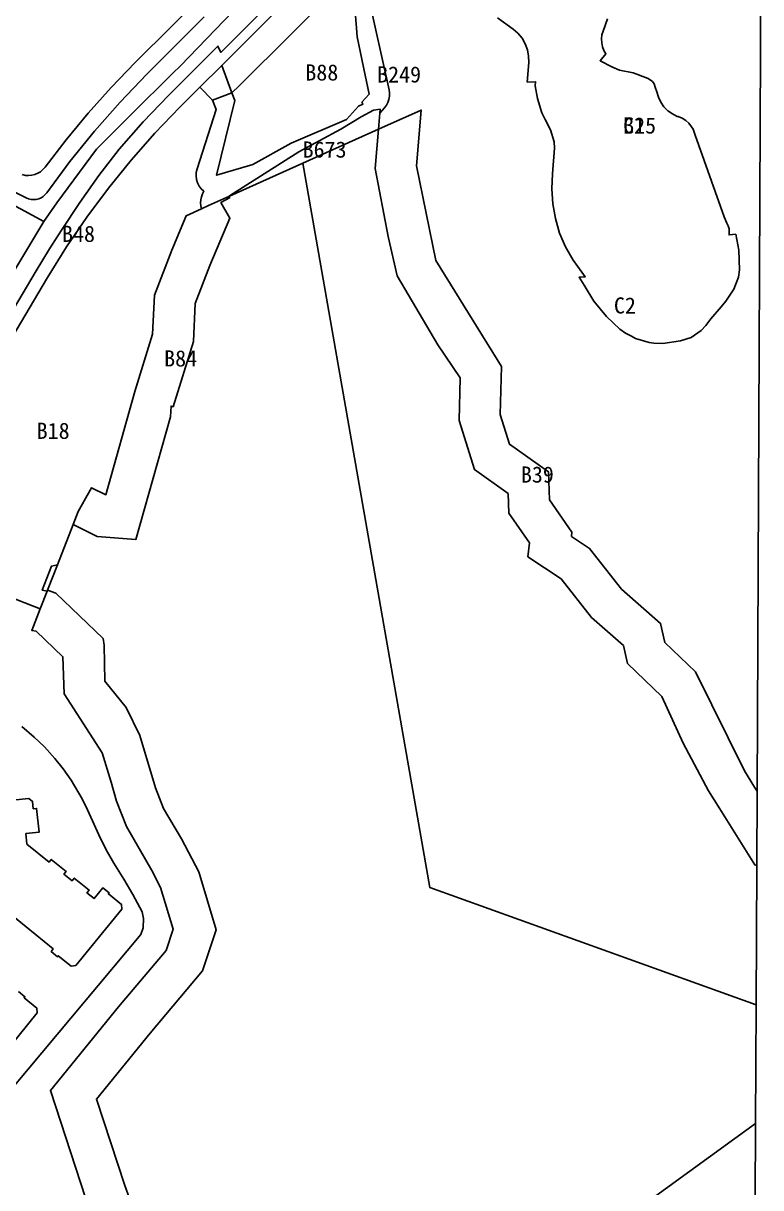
# Model space of a CAD drawing. Header units: metres. Extents: x 446275 to 447851, y 3131842 to 3133549.
# Drawn here: x 447575.3 to 447849.1, y 3132719 to 3133151.6 of the extents above; entities that cross this region are included whole.
import ezdxf

# ---------------------------------------------------------------- set-up
doc = ezdxf.new("R2010")
doc.units = ezdxf.units.M
for name, color, linetype in [('00_계획선-도로', 7, 'Continuous'), ('00_계획선-획지명', 7, 'Continuous'), ('00_계획선-획지선', 7, 'Continuous')]:
    doc.layers.add(name, color=color, linetype=linetype)

msp = doc.modelspace()

# ---------------------------------------------------------------- linework, layer by layer
at = {"layer": '00_계획선-도로'}
for points in [[(447692.81, 3133197.26), (447688.76, 3133193.11), (447633.72, 3133135.85), (447630.89, 3133133.06), (447615.36, 3133117.74), (447602.55, 3133104.81), (447587.75, 3133084.94), (447583, 3133077.98)], [(447583, 3133077.98), (447574.31, 3133082.69), (447570.04, 3133084.93), (447515.76, 3133113.38), (447505.5, 3133117.82), (447494.57, 3133121.96), (447482.92, 3133125.98), (447471.81, 3133129.23), (447459.64, 3133132.09), (447446.4, 3133134.48), (447434.97, 3133136.26), (447423.4, 3133137.49), (447411.47, 3133138.14), (447396.95, 3133138.39), (447385.03, 3133138.04), (447372.55, 3133137.32), (447361.03, 3133136.05), (447349.23, 3133134.64), (447337.37, 3133132.6), (447324.76, 3133130.01), (447314.18, 3133127.55), (447267.48, 3133115.44), (447260.48, 3133113.62)], [(447583, 3133077.98), (447520.17, 3132973.47), (447503.09, 3132945.83), (447476.4, 3132905.23), (447472.49, 3132899.27)], [(447574.75, 3132890.32), (447579.31, 3132886.38), (447583.14, 3132882.77), (447587.08, 3132878.48), (447590.19, 3132874.62), (447593.04, 3132870.45), (447597.16, 3132863.46), (447599.17, 3132859.41), (447601.08, 3132855.33), (447603.43, 3132850.08), (447606.08, 3132844.59), (447608.96, 3132839.55), (447612.65, 3132833.7), (447616.02, 3132827.94), (447619.43, 3132821.47), (447619.94, 3132819.03), (447619.84, 3132815.63), (447618.95, 3132813.06), (447572.08, 3132756.95)]]:
    msp.add_lwpolyline(points, dxfattribs=at)
at = {"layer": '00_계획선-획지선'}
for points in [[(447534.19, 3132982.15), (447580.1, 3133059.61), (447585.08, 3133067.8), (447586.18, 3133069.54), (447587.3, 3133071.27), (447588.43, 3133072.99), (447589.57, 3133074.7), (447596.29, 3133085.03), (447603.4, 3133095.11), (447610.89, 3133104.9), (447619.84, 3133115.02), (447629.2, 3133124.77), (447647.58, 3133143.13), (447648.67, 3133140.77), (447655.46, 3133147.55), (447690.13, 3133182.17)], [(447691.13, 3133178.01), (447656.59, 3133143.51), (447649.01, 3133135.94), (447640.9, 3133127.84), (447633.5, 3133120.46), (447624.22, 3133110.79), (447615.35, 3133100.74), (447606.91, 3133090.34), (447598.91, 3133079.58), (447591.37, 3133068.51), (447584.3, 3133057.12), (447538.39, 3132979.66)], [(447700.83, 3133173.61), (447711.17, 3133126.91), (447711.33, 3133125.73), (447711.31, 3133124.53), (447711.1, 3133123.35), (447710.71, 3133122.22), (447710.14, 3133121.16), (447709.42, 3133120.2), (447707.69, 3133118.26), (447707.81, 3133119.73), (447705.41, 3133119.35), (447700.77, 3133116.81), (447693.21, 3133112.31), (447677.58, 3133103.82), (447651.88, 3133087.52), (447651.88, 3133087.37), (447644.14, 3133083.89), (447641.47, 3133082.69), (447641.21, 3133083.79), (447641.12, 3133084.92), (447641.19, 3133086.05), (447641.43, 3133087.15), (447641.83, 3133088.21), (447642.38, 3133089.2), (447641.42, 3133090.1), (447640.62, 3133091.16), (447640.02, 3133092.34), (447639.63, 3133093.6), (447639.47, 3133094.92), (447639.54, 3133096.24), (447639.83, 3133097.53), (447646.94, 3133119.55), (447645.63, 3133123.1), (447652.78, 3133125.74), (447653.84, 3133122.87), (447647.08, 3133095.17), (447660.54, 3133099.12), (447674.77, 3133107.07), (447695.36, 3133115.87), (447699.78, 3133120.83), (447701.41, 3133121.62), (447701.05, 3133122.26), (447703.73, 3133125.27), (447702.25, 3133132.3), (447699.25, 3133146.62), (447697.87, 3133164.21)], [(447849.11, 3133169.01), (447847.78, 3132866.35), (447846.86, 3132867.82), (447846.86, 3132867.82), (447843.07, 3132873.87), (447824.94, 3132910.68), (447813.55, 3132921.58), (447811.96, 3132928.64), (447797.44, 3132941.36), (447785.56, 3132956.53), (447778.87, 3132960.96), (447779.05, 3132962.54), (447770.7, 3132974.63), (447770.29, 3132985.01), (447755.89, 3132995.25), (447752.43, 3133006.27), (447752.82, 3133024.11), (447728.51, 3133063.47), (447721.35, 3133098.62), (447723.07, 3133119.36), (447707.19, 3133112.23), (447707.69, 3133118.26), (447709.42, 3133120.2), (447710.14, 3133121.16), (447710.71, 3133122.22), (447711.1, 3133123.35), (447711.31, 3133124.53), (447711.33, 3133125.73), (447711.17, 3133126.91), (447700.83, 3133173.61)], [(447644.18, 3133164.28), (447616.92, 3133137.06), (447608.01, 3133127.81), (447599.44, 3133118.24), (447591.24, 3133108.35), (447583.41, 3133098.16), (447582.63, 3133097.26), (447581.73, 3133096.49), (447580.72, 3133095.88), (447579.62, 3133095.42), (447578.47, 3133095.14), (447577.29, 3133095.04), (447576.11, 3133095.13), (447574.95, 3133095.4)], [(447574.95, 3133095.4), (447576.11, 3133095.13), (447577.29, 3133095.04), (447578.47, 3133095.14), (447579.62, 3133095.42), (447580.72, 3133095.88), (447581.73, 3133096.49), (447582.63, 3133097.26), (447583.41, 3133098.16), (447591.24, 3133108.35), (447599.44, 3133118.24), (447608.01, 3133127.81), (447616.92, 3133137.06), (447644.18, 3133164.28)], [(447642.52, 3133154), (447621.23, 3133132.75), (447611.24, 3133122.34), (447601.71, 3133111.51), (447592.65, 3133100.28), (447584.07, 3133088.68), (447583.46, 3133087.95), (447582.74, 3133087.31), (447581.93, 3133086.8), (447581.04, 3133086.43), (447580.11, 3133086.19), (447579.16, 3133086.11), (447578.2, 3133086.18), (447577.26, 3133086.39), (447576.37, 3133086.75), (447566.72, 3133091.58)], [(447792.21, 3133153.26), (447790.57, 3133148.71), (447790.18, 3133147.28), (447790.02, 3133145.81), (447790.09, 3133144.34), (447790.39, 3133142.89), (447790.91, 3133141.51), (447791.64, 3133140.23), (447789.46, 3133137.68), (447793.79, 3133135.39), (447796.71, 3133134.23), (447801.71, 3133133.22), (447807.3, 3133131.16), (447808.88, 3133130), (447809.6, 3133129.08), (447809.96, 3133127.86), (447810.55, 3133126.09), (447811.12, 3133124.12), (447812.01, 3133122.27), (447813.2, 3133120.59), (447814.64, 3133119.13), (447816.31, 3133117.94), (447818.15, 3133117.03), (447818.46, 3133116.94), (447819.93, 3133116.34), (447821.27, 3133115.51), (447822.45, 3133114.45), (447823.43, 3133113.21), (447823.99, 3133112.23), (447824.43, 3133111.19), (447824.74, 3133110.1), (447835.5, 3133079.68), (447836.58, 3133077.42), (447837.05, 3133076.38), (447837.35, 3133075.28), (447837.46, 3133074.14), (447837.39, 3133073.01), (447839.83, 3133073.23), (447840.94, 3133067.35), (447841.3, 3133059.99), (447840.91, 3133057.32), (447839.1, 3133052.84), (447838.12, 3133051.34), (447836.2, 3133048.42), (447834.38, 3133046.3), (447830.58, 3133041.84), (447828.79, 3133039.3), (447826.96, 3133037.44), (447823.32, 3133034.85), (447819.28, 3133033.67), (447812.75, 3133032.63), (447809.45, 3133032.72), (447807.65, 3133032.99), (447802.59, 3133034.54), (447801.17, 3133035.4), (447798.97, 3133036.48), (447796.75, 3133037.99), (447791.85, 3133042.66), (447787.2, 3133048.35), (447783.6, 3133054.28), (447781.71, 3133057.25), (447783.95, 3133057.44), (447782.73, 3133059.15), (447779.43, 3133063.66), (447776.67, 3133068.53), (447774.47, 3133073.67), (447772.87, 3133079.04), (447771.9, 3133084.54), (447771.55, 3133090.13), (447771.84, 3133095.72), (447772.6, 3133105.19), (447772.43, 3133107.56), (447771.01, 3133112.02), (447769.03, 3133115.86), (447767.83, 3133118.3), (447766.24, 3133123.73), (447765.42, 3133128.36), (447765.42, 3133128.36), (447765.52, 3133129.91), (447762.44, 3133129.78), (447762.97, 3133136.99), (447762.94, 3133139.38), (447762.51, 3133141.74), (447761.68, 3133143.99), (447760.49, 3133146.06), (447758.96, 3133147.91), (447757.15, 3133149.47), (447751.44, 3133153.58)], [(447792.21, 3133153.26), (447790.57, 3133148.71), (447790.18, 3133147.28), (447790.02, 3133145.81), (447790.09, 3133144.34), (447790.39, 3133142.89), (447790.91, 3133141.51), (447791.64, 3133140.23), (447789.46, 3133137.68), (447793.79, 3133135.39), (447796.71, 3133134.23), (447801.71, 3133133.22), (447807.3, 3133131.16), (447808.88, 3133130), (447809.6, 3133129.08), (447809.96, 3133127.86), (447810.55, 3133126.09), (447811.12, 3133124.12), (447812.01, 3133122.27), (447813.2, 3133120.59), (447814.64, 3133119.13), (447816.31, 3133117.94), (447818.15, 3133117.03), (447818.46, 3133116.94), (447819.93, 3133116.34), (447821.27, 3133115.51), (447822.45, 3133114.45), (447823.43, 3133113.21), (447823.99, 3133112.23), (447824.43, 3133111.19), (447824.74, 3133110.1), (447835.5, 3133079.68), (447836.58, 3133077.42), (447837.05, 3133076.38), (447837.35, 3133075.28), (447837.46, 3133074.14), (447837.39, 3133073.01), (447839.83, 3133073.23), (447840.94, 3133067.35), (447841.3, 3133059.99), (447840.91, 3133057.32), (447839.1, 3133052.84), (447838.12, 3133051.34), (447836.2, 3133048.42), (447834.38, 3133046.3), (447830.58, 3133041.84), (447828.79, 3133039.3), (447826.96, 3133037.44), (447823.32, 3133034.85), (447819.28, 3133033.67), (447812.75, 3133032.63), (447809.45, 3133032.72), (447807.65, 3133032.99), (447802.59, 3133034.54), (447801.17, 3133035.4), (447798.97, 3133036.48), (447796.75, 3133037.99), (447791.85, 3133042.66), (447787.2, 3133048.35), (447783.6, 3133054.28), (447781.71, 3133057.25), (447783.95, 3133057.44), (447782.73, 3133059.15), (447779.43, 3133063.66), (447776.67, 3133068.53), (447774.47, 3133073.67), (447772.87, 3133079.04), (447771.9, 3133084.54), (447771.55, 3133090.13), (447771.84, 3133095.72), (447772.6, 3133105.19), (447772.43, 3133107.56), (447771.01, 3133112.02), (447769.03, 3133115.86), (447767.83, 3133118.3), (447766.24, 3133123.73), (447765.42, 3133128.36), (447765.52, 3133129.91), (447762.44, 3133129.78), (447762.97, 3133136.99), (447762.94, 3133139.38), (447762.94, 3133139.38), (447762.51, 3133141.74), (447761.68, 3133143.99), (447760.49, 3133146.06), (447758.96, 3133147.91), (447757.15, 3133149.47), (447751.44, 3133153.58)], [(447538.39, 3132979.66), (447584.3, 3133057.12), (447591.37, 3133068.51), (447598.91, 3133079.58), (447606.91, 3133090.34), (447615.35, 3133100.74), (447624.22, 3133110.79), (447633.5, 3133120.46), (447640.9, 3133127.84), (447645.63, 3133123.1), (447646.94, 3133119.55), (447639.83, 3133097.53), (447639.54, 3133096.24), (447639.47, 3133094.92), (447639.63, 3133093.6), (447640.02, 3133092.34), (447640.62, 3133091.16), (447641.42, 3133090.1), (447642.38, 3133089.2), (447641.83, 3133088.21), (447641.43, 3133087.15), (447641.19, 3133086.05), (447641.12, 3133084.92), (447641.21, 3133083.79), (447641.47, 3133082.69), (447635.74, 3133080.12), (447630.43, 3133067.32), (447623.99, 3133050.61), (447623.36, 3133036.08), (447616.73, 3133014.8), (447605.93, 3132976.47), (447600.7, 3132979.09), (447595.75, 3132970.28), (447593.87, 3132965.47), (447588.01, 3132950.46), (447585.8, 3132949.95), (447582.34, 3132941.01), (447584.2, 3132940.68), (447581.64, 3132934.13), (447539.8, 3132950.44)], [(447618.99, 3132703.24), (447612.99, 3132719.82), (447602.47, 3132751.97), (447622.39, 3132776.46), (447641.89, 3132799.65), (447646.9, 3132814.86), (447640.45, 3132836.33), (447634.09, 3132848.64), (447627.41, 3132859.93), (447624.38, 3132867.56), (447618.64, 3132887.07), (447613.49, 3132897.45), (447605.59, 3132907.21), (447605.31, 3132920.62), (447605.02, 3132923.06), (447587.38, 3132939.86), (447584.32, 3132940.99), (447588.01, 3132950.46), (447593.87, 3132965.47), (447602.76, 3132961.01), (447617.07, 3132959.81), (447629.93, 3133005.46), (447630.18, 3133009.39), (447630.97, 3133009.14), (447638.49, 3133033.44), (447639.1, 3133047.46), (447644.58, 3133061.67), (447652.02, 3133079.26), (447648.71, 3133085), (447651.89, 3133086.73), (447651.88, 3133087.37), (447679.11, 3133099.61), (447726.3, 3132830.52), (447847.43, 3132787.03), (447847.24, 3132742.85), (447608.31, 3132569.39)], [(447539.8, 3132950.44), (447581.64, 3132934.13), (447578.49, 3132926.05), (447580.12, 3132925.74), (447590.01, 3132916.31), (447590.51, 3132902.46), (447604.67, 3132880.61), (447607.94, 3132869.7), (447609.94, 3132862.66), (447613.69, 3132853.2), (447623.02, 3132836.88), (447626.27, 3132830.59), (447630.93, 3132815.07), (447628.34, 3132807.21), (447610.69, 3132786.22), (447585.4, 3132755.13), (447598.59, 3132714.86)], [(447598.59, 3132714.86), (447585.4, 3132755.13), (447610.69, 3132786.22), (447628.34, 3132807.21), (447630.93, 3132815.07), (447626.27, 3132830.59), (447623.02, 3132836.88), (447613.69, 3132853.2), (447609.94, 3132862.66), (447607.94, 3132869.7), (447604.67, 3132880.61), (447590.51, 3132902.46), (447590.01, 3132916.31), (447580.12, 3132925.74), (447578.49, 3132926.05), (447581.64, 3132934.13), (447584.2, 3132940.68), (447584.32, 3132940.99), (447587.38, 3132939.86), (447605.02, 3132923.06), (447605.31, 3132920.62), (447605.59, 3132907.21), (447613.49, 3132897.45), (447618.64, 3132887.07), (447624.38, 3132867.56), (447627.41, 3132859.93), (447634.09, 3132848.64), (447640.45, 3132836.33), (447646.9, 3132814.86), (447641.89, 3132799.65), (447622.39, 3132776.46), (447602.47, 3132751.97), (447612.99, 3132719.82), (447618.99, 3132703.24)], [(447574.75, 3132890.32), (447579.31, 3132886.38), (447583.14, 3132882.77), (447587.08, 3132878.48), (447590.19, 3132874.62), (447593.04, 3132870.45), (447597.16, 3132863.46), (447599.17, 3132859.41), (447601.08, 3132855.33), (447603.43, 3132850.08), (447606.08, 3132844.59), (447608.96, 3132839.55), (447612.65, 3132833.7), (447616.02, 3132827.94), (447619.43, 3132821.47), (447619.94, 3132819.03), (447619.84, 3132815.63), (447618.95, 3132813.06), (447572.08, 3132756.95)], [(447571.33, 3132863.04), (447577.36, 3132863.66), (447578.76, 3132862.53), (447579.04, 3132859.8), (447579.04, 3132859.8), (447580.25, 3132859.92), (447581.16, 3132851.07), (447576.28, 3132850.57), (447576.68, 3132846.72), (447584.9, 3132840.03), (447585.71, 3132841.02), (447591.22, 3132836.54), (447590.41, 3132835.55), (447593.44, 3132833.09), (447594.24, 3132834.08), (447599.75, 3132829.6), (447598.94, 3132828.61), (447601.59, 3132826.46), (447604.88, 3132830.5), (447607.24, 3132828.58), (447606.93, 3132828.2), (447611.73, 3132824.29), (447611.91, 3132822.57), (447594.82, 3132801.55), (447593.06, 3132801.37), (447588.33, 3132805.22), (447588.04, 3132804.86), (447585.68, 3132806.79), (447586.47, 3132807.76), (447569.73, 3132821.37)], [(447573.55, 3132791.87), (447575.91, 3132789.95), (447575.62, 3132789.59), (447580.35, 3132785.75), (447580.53, 3132784.02), (447563.4, 3132762.96)]]:
    msp.add_lwpolyline(points, dxfattribs=at)
for points in [[(447656.59, 3133143.51), (447691.13, 3133178.01), (447693.22, 3133172.87), (447694.48, 3133167.29), (447655.46, 3133128.42), (447652.78, 3133125.74), (447649.01, 3133135.94), (447656.59, 3133143.51)], [(447703.73, 3133125.27), (447701.05, 3133122.26), (447701.41, 3133121.62), (447699.78, 3133120.83), (447695.36, 3133115.87), (447674.77, 3133107.07), (447660.54, 3133099.12), (447647.08, 3133095.17), (447653.84, 3133122.87), (447652.78, 3133125.74), (447655.46, 3133128.42), (447694.48, 3133167.29), (447695.86, 3133168.66), (447697.87, 3133164.21), (447699.25, 3133146.62), (447702.25, 3133132.3), (447703.73, 3133125.27)], [(447677.58, 3133103.82), (447693.21, 3133112.31), (447700.77, 3133116.81), (447705.41, 3133119.35), (447707.81, 3133119.73), (447707.69, 3133118.26), (447707.19, 3133112.23), (447679.11, 3133099.61), (447651.88, 3133087.37), (447651.88, 3133087.52), (447677.58, 3133103.82)], [(447846.96, 3132838.94), (447833.95, 3132859.74), (447829.75, 3132866.45), (447820.34, 3132884.14), (447812.46, 3132901.53), (447799.7, 3132913.75), (447798.19, 3132920.46), (447786.33, 3132930.84), (447775.09, 3132945.19), (447762.62, 3132953.45), (447763.24, 3132958.63), (447755.65, 3132969.62), (447755.36, 3132976.93), (447742.89, 3132985.8), (447737.15, 3133004.09), (447737.49, 3133019.94), (447729.29, 3133032.14), (447714.12, 3133057.77), (447710.8, 3133072.41), (447705.99, 3133097.71), (447707.19, 3133112.23), (447723.07, 3133119.36), (447721.35, 3133098.62), (447728.51, 3133063.47), (447752.82, 3133024.11), (447752.43, 3133006.27), (447755.89, 3132995.25), (447770.29, 3132985.01), (447770.7, 3132974.63), (447779.05, 3132962.54), (447778.87, 3132960.96), (447785.56, 3132956.53), (447797.44, 3132941.36), (447811.96, 3132928.64), (447813.55, 3132921.58), (447824.94, 3132910.68), (447843.07, 3132873.87), (447846.86, 3132867.82), (447847.78, 3132866.35), (447847.66, 3132838.69), (447846.96, 3132838.94)], [(447707.19, 3133112.23), (447705.99, 3133097.71), (447710.8, 3133072.41), (447714.12, 3133057.77), (447729.29, 3133032.14), (447737.49, 3133019.94), (447737.15, 3133004.09), (447742.89, 3132985.8), (447755.36, 3132976.93), (447755.65, 3132969.62), (447763.24, 3132958.63), (447762.62, 3132953.45), (447775.09, 3132945.19), (447786.33, 3132930.84), (447798.19, 3132920.46), (447799.7, 3132913.75), (447812.46, 3132901.53), (447820.34, 3132884.14), (447829.75, 3132866.45), (447833.95, 3132859.74), (447846.96, 3132838.94), (447847.66, 3132838.69), (447847.43, 3132787.03), (447726.3, 3132830.52), (447679.11, 3133099.61), (447707.19, 3133112.23)], [(447639.1, 3133047.46), (447638.49, 3133033.44), (447630.97, 3133009.14), (447630.18, 3133009.39), (447629.93, 3133005.46), (447617.07, 3132959.81), (447602.76, 3132961.01), (447593.87, 3132965.47), (447595.75, 3132970.28), (447600.7, 3132979.09), (447605.93, 3132976.47), (447616.73, 3133014.8), (447623.36, 3133036.08), (447623.99, 3133050.61), (447630.43, 3133067.32), (447635.74, 3133080.12), (447641.47, 3133082.69), (447644.14, 3133083.89), (447651.88, 3133087.37), (447651.89, 3133086.73), (447648.71, 3133085), (447652.02, 3133079.26), (447644.58, 3133061.67), (447639.1, 3133047.46)], [(447758.46, 3132571.13), (447608.31, 3132569.39), (447847.24, 3132742.85), (447846.48, 3132572.1), (447758.46, 3132571.13)]]:
    msp.add_lwpolyline(points, close=True, dxfattribs=at)

# ---------------------------------------------------------------- texts
at = {"layer": '00_계획선-획지명'}
for s, p in [('B88', (447680.04, 3133130.36)), ('B249', (447706.69, 3133129.61)), ('C15', (447798.02, 3133110.65)), ('B25', (447798.02, 3133110.65)), ('B673', (447679.03, 3133101.71)), ('B48', (447589.7, 3133070.4)), ('C2', (447794.61, 3133043.79)), ('B84', (447627.62, 3133024.12)), ('B18', (447580.29, 3132997.23)), ('B39', (447760.07, 3132980.97))]:
    msp.add_text(s, height=6, dxfattribs=at).set_placement(p)

doc.saveas('drawing.dxf')
